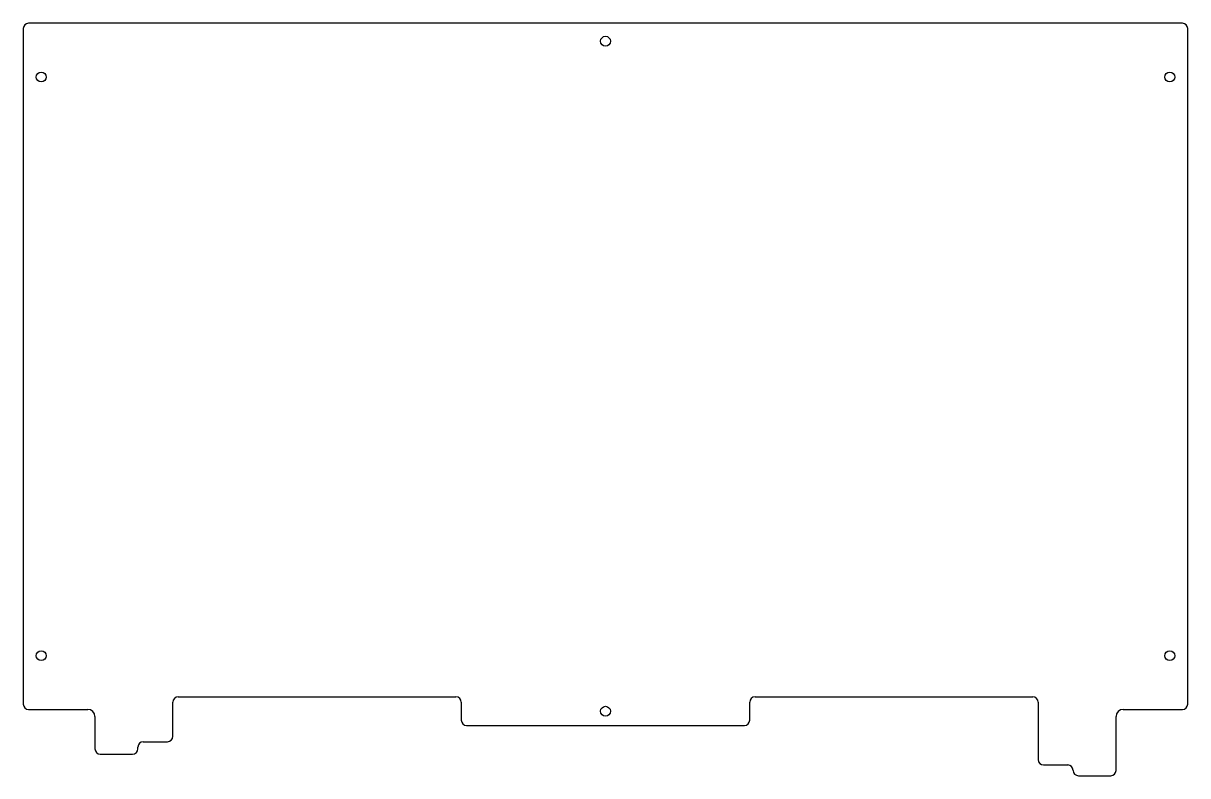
# Model space of a CAD drawing. Header units: millimetres. Extents: x 0 to 650, y 53 to 473.
import ezdxf

# ---------------------------------------------------------------- set-up
doc = ezdxf.new("R2010")
doc.units = ezdxf.units.MM

msp = doc.modelspace()

# ---------------------------------------------------------------- linework, layer by layer
at = {"color": 7, "linetype": 'Continuous', "lineweight": 25}
for p, q in [((0, 470), (0, 93)), ((647, 473), (3, 473)), ((650, 93), (650, 470)), ((83.5, 75), (83.5, 94)), ((86.5, 97), (241.5, 97)), ((244.5, 94), (244.5, 84)), ((405.5, 84), (405.5, 94)), ((408.5, 97), (563.5, 97)), ((566.5, 94), (566.5, 62)), ((3, 90), (36, 90)), ((40, 86), (40, 68)), ((610, 56), (610, 86)), ((614, 90), (647, 90)), ((247.5, 81), (402.5, 81)), ((67, 72), (80.5, 72)), ((64, 68), (64, 69)), ((43, 65), (61, 65)), ((569.5, 59), (583, 59)), ((589, 53), (607, 53))]:
    msp.add_line(p, q, dxfattribs=at)
for centre in [(325, 463), (10, 443), (640, 443), (10, 120), (640, 120), (325, 89)]:
    msp.add_circle(centre, 2.75, dxfattribs=at)
for centre, radius, start, end in [((3, 470), 3, 90, 180), ((647, 470), 3, 360, 90), ((3, 93), 3, 180, 270), ((86.5, 94), 3, 90, 180), ((241.5, 94), 3, 0, 90), ((408.5, 94), 3, 90, 180), ((563.5, 94), 3, 0, 90), ((647, 93), 3, 270, 0), ((36, 86), 4, 0, 90), ((614, 86), 4, 90, 180), ((247.5, 84), 3, 180, 270), ((402.5, 84), 3, 270, 0), ((67, 69), 3, 90, 180), ((80.5, 75), 3, 270, 0), ((43, 68), 3, 180, 270), ((61, 68), 3, 270, 0), ((569.5, 62), 3, 180, 270), ((583, 56), 3, 360, 90), ((589, 56), 3, 180, 270), ((607, 56), 3, 270, 0)]:
    msp.add_arc(centre, radius, start, end, dxfattribs=at)

doc.saveas('drawing.dxf')
